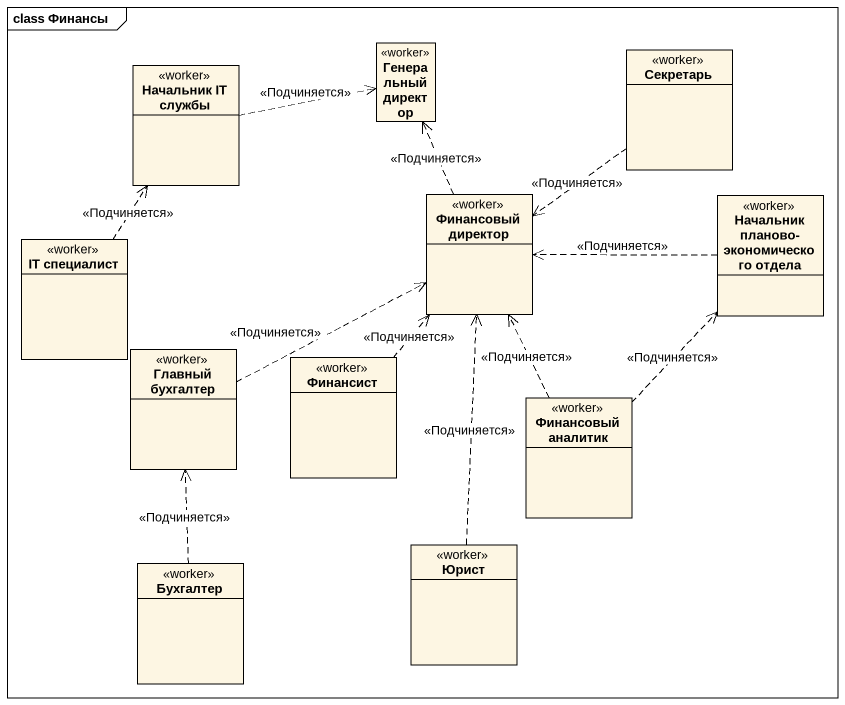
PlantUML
@startuml
mainframe class Финансы
hide circle
hide empty members
class "Генеральный директор" as Генеральный_директор <<worker>>
class Секретарь <<worker>>
class "Начальник IT службы" as Начальник_IT_службы <<worker>>
class "Финансовый директор" as Финансовый_директор <<worker>>
class "Начальник планово-экономического отдела" as Начальник_планово <<worker>>
class "IT специалист" as IT_специалист <<worker>>
class "Главный бухгалтер" as Главный_бухгалтер <<worker>>
class Финансист <<worker>>
class "Финансовый аналитик" as Финансовый_аналитик <<worker>>
class Бухгалтер <<worker>>
class Юрист <<worker>>
Секретарь ..> Финансовый_директор : <<Подчиняется>>
Начальник_IT_службы .right.> Генеральный_директор : <<Подчиняется>>
Финансовый_директор .up.> Генеральный_директор : <<Подчиняется>>
Начальник_планово .left.> Финансовый_директор : <<Подчиняется>>
IT_специалист .up.> Начальник_IT_службы : <<Подчиняется>>
Главный_бухгалтер .right.> Финансовый_директор : <<Подчиняется>>
Финансист .up.> Финансовый_директор : <<Подчиняется>>
Финансовый_аналитик .up.> Финансовый_директор : <<Подчиняется>>
Финансовый_аналитик .up.> Начальник_планово : <<Подчиняется>>
Бухгалтер .up.> Главный_бухгалтер : <<Подчиняется>>
Юрист .up.> Финансовый_директор : <<Подчиняется>>
@enduml
